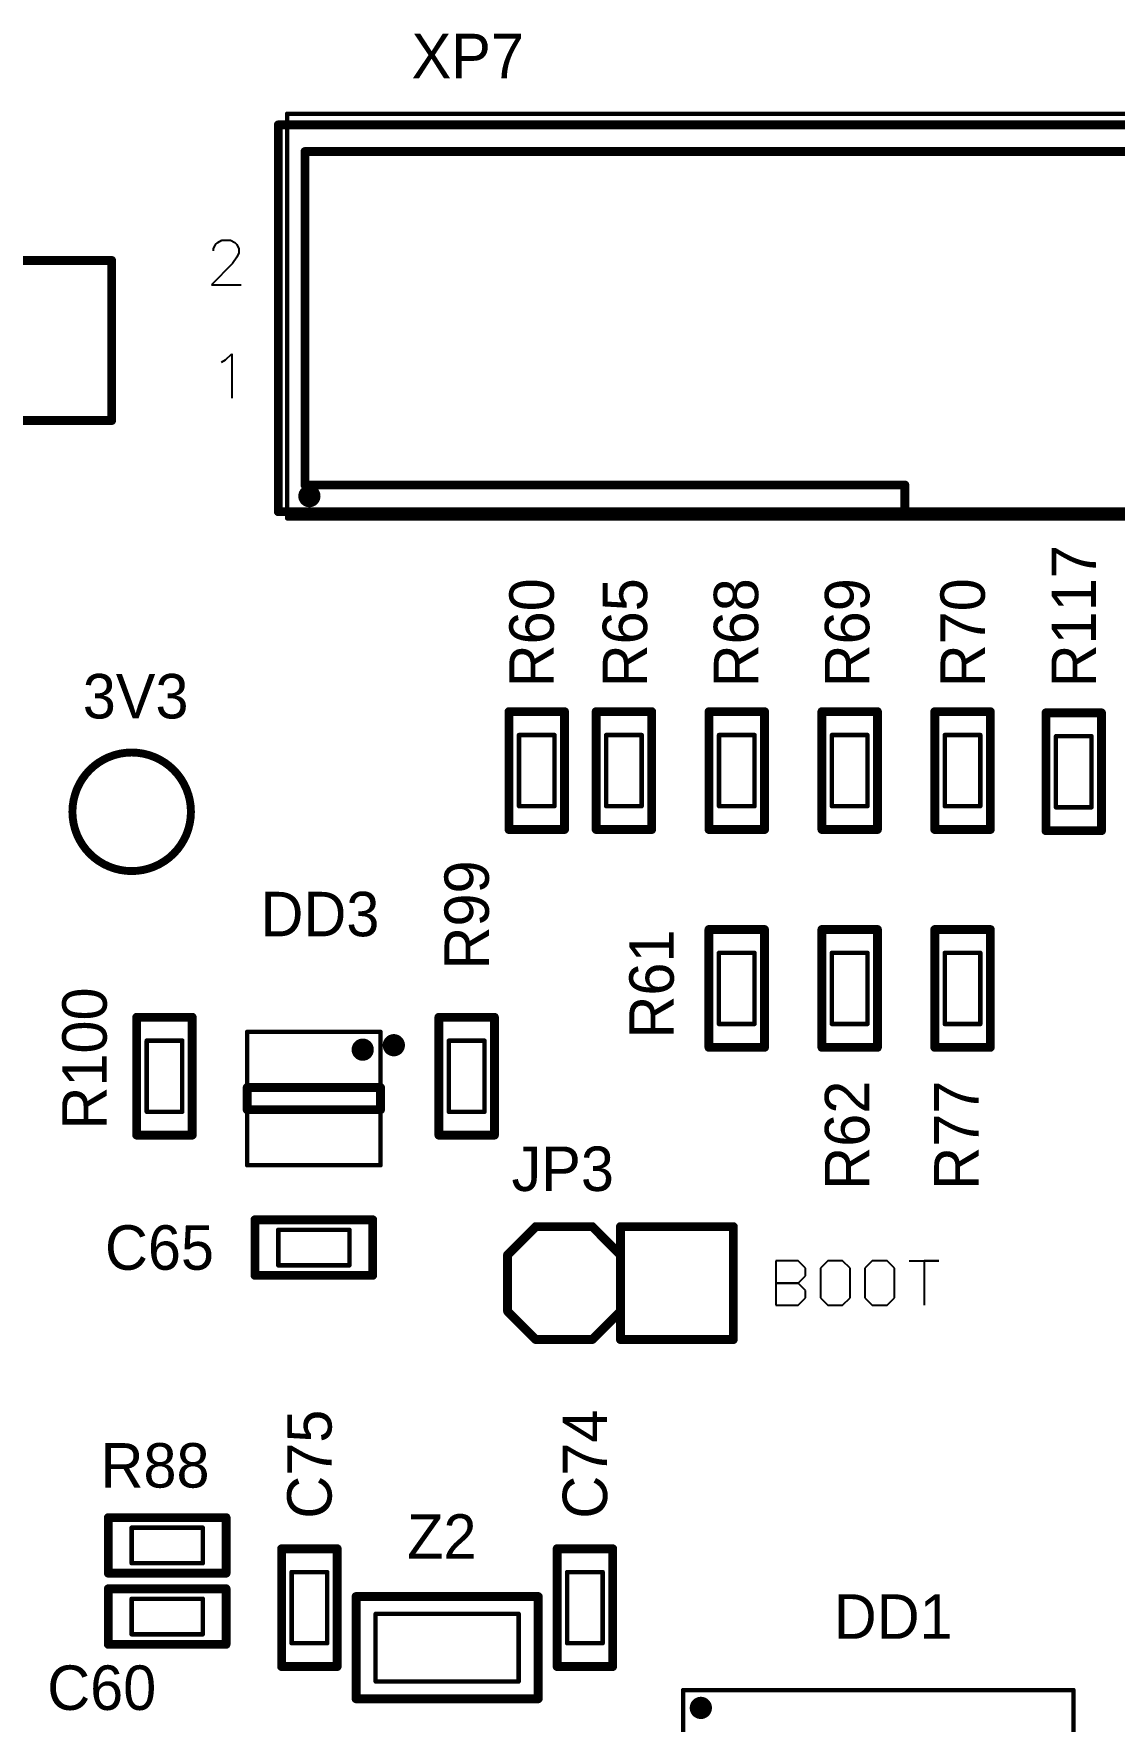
# Model space of a CAD drawing. Header units: millimetres. Extents: x 401 to 806, y 209 to 418.
# Drawn here: x 438.45 to 462.76, y 240.09 to 278.05 of the extents above; entities that cross this region are included whole.
import ezdxf

# ---------------------------------------------------------------- set-up
doc = ezdxf.new("R2010")
doc.units = ezdxf.units.MM
doc.layers.add('Mechanical1', color=6, linetype='Continuous')
doc.layers.add('TopOverlay', color=28, linetype='Continuous')

msp = doc.modelspace()

# ---------------------------------------------------------------- linework, layer by layer
at = {"layer": 'Mechanical1', "const_width": 0.1}
for points in [[(444.15, 267.148), (444.15, 276.248)], [(444.15, 276.248), (477.15, 276.248)], [(444.15, 267.148), (477.15, 267.148)], [(449.366, 262.275), (450.166, 262.275)], [(449.366, 260.675), (449.366, 262.275)], [(450.166, 260.675), (450.166, 262.275)], [(451.328, 262.275), (452.128, 262.275)], [(451.328, 260.675), (451.328, 262.275)], [(452.128, 260.675), (452.128, 262.275)], [(453.868, 262.275), (454.668, 262.275)], [(453.868, 260.675), (453.868, 262.275)], [(454.668, 260.675), (454.668, 262.275)], [(456.408, 262.275), (457.208, 262.275)], [(456.408, 260.675), (456.408, 262.275)], [(457.208, 260.675), (457.208, 262.275)], [(458.948, 262.275), (459.748, 262.275)], [(458.948, 260.675), (458.948, 262.275)], [(459.748, 260.675), (459.748, 262.275)], [(461.45, 260.648), (461.45, 262.248)], [(461.45, 262.248), (462.25, 262.248)], [(462.25, 260.648), (462.25, 262.248)], [(449.366, 260.675), (450.166, 260.675)], [(451.328, 260.675), (452.128, 260.675)], [(453.868, 260.675), (454.668, 260.675)], [(456.408, 260.675), (457.208, 260.675)], [(458.948, 260.675), (459.748, 260.675)], [(461.45, 260.648), (462.25, 260.648)], [(453.866, 257.375), (454.666, 257.375)], [(453.866, 255.775), (453.866, 257.375)], [(454.666, 255.775), (454.666, 257.375)], [(456.408, 257.375), (457.208, 257.375)], [(456.408, 255.775), (456.408, 257.375)], [(457.208, 255.775), (457.208, 257.375)], [(458.948, 257.375), (459.748, 257.375)], [(458.948, 255.775), (458.948, 257.375)], [(459.748, 255.775), (459.748, 257.375)], [(453.866, 255.775), (454.666, 255.775)], [(456.408, 255.775), (457.208, 255.775)], [(458.948, 255.775), (459.748, 255.775)], [(440.989, 255.401), (441.789, 255.401)], [(440.989, 253.801), (440.989, 255.401)], [(441.789, 253.801), (441.789, 255.401)], [(443.25, 252.598), (443.25, 255.598)], [(443.25, 255.598), (446.25, 255.598)], [(446.25, 252.598), (446.25, 255.598)], [(447.789, 255.401), (448.589, 255.401)], [(447.789, 253.801), (447.789, 255.401)], [(448.589, 253.801), (448.589, 255.401)], [(440.989, 253.801), (441.789, 253.801)], [(447.789, 253.801), (448.589, 253.801)], [(443.25, 252.598), (446.25, 252.598)], [(449.11, 250.583), (449.745, 251.218)], [(449.745, 251.218), (451.015, 251.218)], [(451.015, 251.218), (451.65, 250.583)], [(451.65, 251.218), (454.19, 251.218)], [(451.65, 248.678), (451.65, 251.218)], [(454.19, 248.678), (454.19, 251.218)], [(443.95, 251.147), (445.55, 251.147)], [(443.95, 250.347), (443.95, 251.147)], [(445.55, 250.347), (445.55, 251.147)], [(449.11, 249.313), (449.11, 250.583)], [(443.95, 250.347), (445.55, 250.347)], [(449.11, 249.313), (449.745, 248.678)], [(451.015, 248.678), (451.65, 249.313)], [(449.745, 248.678), (451.015, 248.678)], [(451.65, 248.678), (454.19, 248.678)], [(440.65, 243.647), (440.65, 244.448)], [(440.65, 244.448), (442.25, 244.448)], [(442.25, 243.647), (442.25, 244.448)], [(440.65, 243.647), (442.25, 243.647)], [(444.25, 243.448), (445.05, 243.448)], [(444.25, 241.848), (444.25, 243.448)], [(445.05, 241.848), (445.05, 243.448)], [(450.45, 243.448), (451.25, 243.448)], [(450.45, 241.848), (450.45, 243.448)], [(451.25, 241.848), (451.25, 243.448)], [(440.65, 242.848), (442.25, 242.848)], [(440.65, 242.048), (440.65, 242.848)], [(442.25, 242.048), (442.25, 242.848)], [(446.14, 242.508), (449.36, 242.508)], [(446.14, 240.988), (446.14, 242.508)], [(449.36, 240.988), (449.36, 242.508)], [(440.65, 242.048), (442.25, 242.048)], [(444.25, 241.848), (445.05, 241.848)], [(450.45, 241.848), (451.25, 241.848)], [(446.14, 240.988), (449.36, 240.988)], [(453.059, 240.793), (461.845, 240.793)], [(453.059, 231.993), (453.059, 240.793)], [(461.845, 231.993), (461.845, 240.793)]]:
    msp.add_lwpolyline(points, dxfattribs=at)
at = {"layer": 'Mechanical1'}
for points, const_width in [([(444.125, 276.248, 1), (444.175, 276.248, 1)], 0.05), ([(444.125, 276.248, 1), (444.175, 276.248, 1)], 0.05), ([(444.525, 267.648, 1), (444.775, 267.648, 1)], 0.25), ([(444.125, 267.148, 1), (444.175, 267.148, 1)], 0.05), ([(444.125, 267.148, 1), (444.175, 267.148, 1)], 0.05), ([(449.341, 262.275, 1), (449.391, 262.275, 1)], 0.05), ([(449.341, 262.275, 1), (449.391, 262.275, 1)], 0.05), ([(450.141, 262.275, 1), (450.191, 262.275, 1)], 0.05), ([(450.141, 262.275, 1), (450.191, 262.275, 1)], 0.05), ([(451.303, 262.275, 1), (451.353, 262.275, 1)], 0.05), ([(451.303, 262.275, 1), (451.353, 262.275, 1)], 0.05), ([(452.103, 262.275, 1), (452.153, 262.275, 1)], 0.05), ([(452.103, 262.275, 1), (452.153, 262.275, 1)], 0.05), ([(453.843, 262.275, 1), (453.893, 262.275, 1)], 0.05), ([(453.843, 262.275, 1), (453.893, 262.275, 1)], 0.05), ([(454.643, 262.275, 1), (454.693, 262.275, 1)], 0.05), ([(454.643, 262.275, 1), (454.693, 262.275, 1)], 0.05), ([(456.383, 262.275, 1), (456.433, 262.275, 1)], 0.05), ([(456.383, 262.275, 1), (456.433, 262.275, 1)], 0.05), ([(457.183, 262.275, 1), (457.233, 262.275, 1)], 0.05), ([(457.183, 262.275, 1), (457.233, 262.275, 1)], 0.05), ([(458.923, 262.275, 1), (458.973, 262.275, 1)], 0.05), ([(458.923, 262.275, 1), (458.973, 262.275, 1)], 0.05), ([(459.723, 262.275, 1), (459.773, 262.275, 1)], 0.05), ([(459.723, 262.275, 1), (459.773, 262.275, 1)], 0.05), ([(461.425, 262.248, 1), (461.475, 262.248, 1)], 0.05), ([(461.425, 262.248, 1), (461.475, 262.248, 1)], 0.05), ([(462.225, 262.248, 1), (462.275, 262.248, 1)], 0.05), ([(462.225, 262.248, 1), (462.275, 262.248, 1)], 0.05), ([(449.341, 260.675, 1), (449.391, 260.675, 1)], 0.05), ([(449.341, 260.675, 1), (449.391, 260.675, 1)], 0.05), ([(450.141, 260.675, 1), (450.191, 260.675, 1)], 0.05), ([(450.141, 260.675, 1), (450.191, 260.675, 1)], 0.05), ([(451.303, 260.675, 1), (451.353, 260.675, 1)], 0.05), ([(451.303, 260.675, 1), (451.353, 260.675, 1)], 0.05), ([(452.103, 260.675, 1), (452.153, 260.675, 1)], 0.05), ([(452.103, 260.675, 1), (452.153, 260.675, 1)], 0.05), ([(453.843, 260.675, 1), (453.893, 260.675, 1)], 0.05), ([(453.843, 260.675, 1), (453.893, 260.675, 1)], 0.05), ([(454.643, 260.675, 1), (454.693, 260.675, 1)], 0.05), ([(454.643, 260.675, 1), (454.693, 260.675, 1)], 0.05), ([(456.383, 260.675, 1), (456.433, 260.675, 1)], 0.05), ([(456.383, 260.675, 1), (456.433, 260.675, 1)], 0.05), ([(457.183, 260.675, 1), (457.233, 260.675, 1)], 0.05), ([(457.183, 260.675, 1), (457.233, 260.675, 1)], 0.05), ([(458.923, 260.675, 1), (458.973, 260.675, 1)], 0.05), ([(458.923, 260.675, 1), (458.973, 260.675, 1)], 0.05), ([(459.723, 260.675, 1), (459.773, 260.675, 1)], 0.05), ([(459.723, 260.675, 1), (459.773, 260.675, 1)], 0.05), ([(461.425, 260.648, 1), (461.475, 260.648, 1)], 0.05), ([(461.425, 260.648, 1), (461.475, 260.648, 1)], 0.05), ([(462.225, 260.648, 1), (462.275, 260.648, 1)], 0.05), ([(462.225, 260.648, 1), (462.275, 260.648, 1)], 0.05), ([(453.841, 257.375, 1), (453.891, 257.375, 1)], 0.05), ([(453.841, 257.375, 1), (453.891, 257.375, 1)], 0.05), ([(454.641, 257.375, 1), (454.691, 257.375, 1)], 0.05), ([(454.641, 257.375, 1), (454.691, 257.375, 1)], 0.05), ([(456.383, 257.375, 1), (456.433, 257.375, 1)], 0.05), ([(456.383, 257.375, 1), (456.433, 257.375, 1)], 0.05), ([(457.183, 257.375, 1), (457.233, 257.375, 1)], 0.05), ([(457.183, 257.375, 1), (457.233, 257.375, 1)], 0.05), ([(458.923, 257.375, 1), (458.973, 257.375, 1)], 0.05), ([(458.923, 257.375, 1), (458.973, 257.375, 1)], 0.05), ([(459.723, 257.375, 1), (459.773, 257.375, 1)], 0.05), ([(459.723, 257.375, 1), (459.773, 257.375, 1)], 0.05), ([(453.841, 255.775, 1), (453.891, 255.775, 1)], 0.05), ([(453.841, 255.775, 1), (453.891, 255.775, 1)], 0.05), ([(454.641, 255.775, 1), (454.691, 255.775, 1)], 0.05), ([(454.641, 255.775, 1), (454.691, 255.775, 1)], 0.05), ([(456.383, 255.775, 1), (456.433, 255.775, 1)], 0.05), ([(456.383, 255.775, 1), (456.433, 255.775, 1)], 0.05), ([(457.183, 255.775, 1), (457.233, 255.775, 1)], 0.05), ([(457.183, 255.775, 1), (457.233, 255.775, 1)], 0.05), ([(458.923, 255.775, 1), (458.973, 255.775, 1)], 0.05), ([(458.923, 255.775, 1), (458.973, 255.775, 1)], 0.05), ([(459.723, 255.775, 1), (459.773, 255.775, 1)], 0.05), ([(459.723, 255.775, 1), (459.773, 255.775, 1)], 0.05), ([(440.964, 255.401, 1), (441.014, 255.401, 1)], 0.05), ([(440.964, 255.401, 1), (441.014, 255.401, 1)], 0.05), ([(441.764, 255.401, 1), (441.814, 255.401, 1)], 0.05), ([(441.764, 255.401, 1), (441.814, 255.401, 1)], 0.05), ([(443.225, 255.598, 1), (443.275, 255.598, 1)], 0.05), ([(443.225, 255.598, 1), (443.275, 255.598, 1)], 0.05), ([(445.725, 255.198, 1), (445.975, 255.198, 1)], 0.25), ([(446.225, 255.598, 1), (446.275, 255.598, 1)], 0.05), ([(446.225, 255.598, 1), (446.275, 255.598, 1)], 0.05), ([(447.764, 255.401, 1), (447.814, 255.401, 1)], 0.05), ([(447.764, 255.401, 1), (447.814, 255.401, 1)], 0.05), ([(448.564, 255.401, 1), (448.614, 255.401, 1)], 0.05), ([(448.564, 255.401, 1), (448.614, 255.401, 1)], 0.05), ([(440.964, 253.801, 1), (441.014, 253.801, 1)], 0.05), ([(440.964, 253.801, 1), (441.014, 253.801, 1)], 0.05), ([(441.764, 253.801, 1), (441.814, 253.801, 1)], 0.05), ([(441.764, 253.801, 1), (441.814, 253.801, 1)], 0.05), ([(447.764, 253.801, 1), (447.814, 253.801, 1)], 0.05), ([(447.764, 253.801, 1), (447.814, 253.801, 1)], 0.05), ([(448.564, 253.801, 1), (448.614, 253.801, 1)], 0.05), ([(448.564, 253.801, 1), (448.614, 253.801, 1)], 0.05), ([(443.225, 252.598, 1), (443.275, 252.598, 1)], 0.05), ([(443.225, 252.598, 1), (443.275, 252.598, 1)], 0.05), ([(446.225, 252.598, 1), (446.275, 252.598, 1)], 0.05), ([(446.225, 252.598, 1), (446.275, 252.598, 1)], 0.05), ([(449.72, 251.218, 1), (449.77, 251.218, 1)], 0.05), ([(449.72, 251.218, 1), (449.77, 251.218, 1)], 0.05), ([(450.99, 251.218, 1), (451.04, 251.218, 1)], 0.05), ([(450.99, 251.218, 1), (451.04, 251.218, 1)], 0.05), ([(451.625, 251.218, 1), (451.675, 251.218, 1)], 0.05), ([(451.625, 251.218, 1), (451.675, 251.218, 1)], 0.05), ([(454.165, 251.218, 1), (454.215, 251.218, 1)], 0.05), ([(454.165, 251.218, 1), (454.215, 251.218, 1)], 0.05), ([(443.925, 251.147, 1), (443.975, 251.147, 1)], 0.05), ([(443.925, 251.147, 1), (443.975, 251.147, 1)], 0.05), ([(445.525, 251.147, 1), (445.575, 251.147, 1)], 0.05), ([(445.525, 251.147, 1), (445.575, 251.147, 1)], 0.05), ([(449.085, 250.583, 1), (449.135, 250.583, 1)], 0.05), ([(449.085, 250.583, 1), (449.135, 250.583, 1)], 0.05), ([(451.625, 250.583, 1), (451.675, 250.583, 1)], 0.05), ([(443.925, 250.347, 1), (443.975, 250.347, 1)], 0.05), ([(443.925, 250.347, 1), (443.975, 250.347, 1)], 0.05), ([(445.525, 250.347, 1), (445.575, 250.347, 1)], 0.05), ([(445.525, 250.347, 1), (445.575, 250.347, 1)], 0.05), ([(449.085, 249.313, 1), (449.135, 249.313, 1)], 0.05), ([(449.085, 249.313, 1), (449.135, 249.313, 1)], 0.05), ([(451.625, 249.313, 1), (451.675, 249.313, 1)], 0.05), ([(449.72, 248.678, 1), (449.77, 248.678, 1)], 0.05), ([(449.72, 248.678, 1), (449.77, 248.678, 1)], 0.05), ([(450.99, 248.678, 1), (451.04, 248.678, 1)], 0.05), ([(450.99, 248.678, 1), (451.04, 248.678, 1)], 0.05), ([(451.625, 248.678, 1), (451.675, 248.678, 1)], 0.05), ([(451.625, 248.678, 1), (451.675, 248.678, 1)], 0.05), ([(454.165, 248.678, 1), (454.215, 248.678, 1)], 0.05), ([(454.165, 248.678, 1), (454.215, 248.678, 1)], 0.05), ([(440.625, 244.448, 1), (440.675, 244.448, 1)], 0.05), ([(440.625, 244.448, 1), (440.675, 244.448, 1)], 0.05), ([(442.225, 244.448, 1), (442.275, 244.448, 1)], 0.05), ([(442.225, 244.448, 1), (442.275, 244.448, 1)], 0.05), ([(440.625, 243.647, 1), (440.675, 243.647, 1)], 0.05), ([(440.625, 243.647, 1), (440.675, 243.647, 1)], 0.05), ([(442.225, 243.647, 1), (442.275, 243.647, 1)], 0.05), ([(442.225, 243.647, 1), (442.275, 243.647, 1)], 0.05), ([(444.225, 243.448, 1), (444.275, 243.448, 1)], 0.05), ([(444.225, 243.448, 1), (444.275, 243.448, 1)], 0.05), ([(445.025, 243.448, 1), (445.075, 243.448, 1)], 0.05), ([(445.025, 243.448, 1), (445.075, 243.448, 1)], 0.05), ([(450.425, 243.448, 1), (450.475, 243.448, 1)], 0.05), ([(450.425, 243.448, 1), (450.475, 243.448, 1)], 0.05), ([(451.225, 243.448, 1), (451.275, 243.448, 1)], 0.05), ([(451.225, 243.448, 1), (451.275, 243.448, 1)], 0.05), ([(440.625, 242.848, 1), (440.675, 242.848, 1)], 0.05), ([(440.625, 242.848, 1), (440.675, 242.848, 1)], 0.05), ([(442.225, 242.848, 1), (442.275, 242.848, 1)], 0.05), ([(442.225, 242.848, 1), (442.275, 242.848, 1)], 0.05), ([(446.115, 242.508, 1), (446.165, 242.508, 1)], 0.05), ([(446.115, 242.508, 1), (446.165, 242.508, 1)], 0.05), ([(449.335, 242.508, 1), (449.385, 242.508, 1)], 0.05), ([(449.335, 242.508, 1), (449.385, 242.508, 1)], 0.05), ([(440.625, 242.048, 1), (440.675, 242.048, 1)], 0.05), ([(440.625, 242.048, 1), (440.675, 242.048, 1)], 0.05), ([(442.225, 242.048, 1), (442.275, 242.048, 1)], 0.05), ([(442.225, 242.048, 1), (442.275, 242.048, 1)], 0.05), ([(444.225, 241.848, 1), (444.275, 241.848, 1)], 0.05), ([(444.225, 241.848, 1), (444.275, 241.848, 1)], 0.05), ([(445.025, 241.848, 1), (445.075, 241.848, 1)], 0.05), ([(445.025, 241.848, 1), (445.075, 241.848, 1)], 0.05), ([(450.425, 241.848, 1), (450.475, 241.848, 1)], 0.05), ([(450.425, 241.848, 1), (450.475, 241.848, 1)], 0.05), ([(451.225, 241.848, 1), (451.275, 241.848, 1)], 0.05), ([(451.225, 241.848, 1), (451.275, 241.848, 1)], 0.05), ([(446.115, 240.988, 1), (446.165, 240.988, 1)], 0.05), ([(446.115, 240.988, 1), (446.165, 240.988, 1)], 0.05), ([(449.335, 240.988, 1), (449.385, 240.988, 1)], 0.05), ([(449.335, 240.988, 1), (449.385, 240.988, 1)], 0.05), ([(453.034, 240.793, 1), (453.084, 240.793, 1)], 0.05), ([(453.034, 240.793, 1), (453.084, 240.793, 1)], 0.05), ([(453.334, 240.393, 1), (453.584, 240.393, 1)], 0.25), ([(461.82, 240.793, 1), (461.87, 240.793, 1)], 0.05), ([(461.82, 240.793, 1), (461.87, 240.793, 1)], 0.05)]:
    msp.add_lwpolyline(points, format="xyb", close=True, dxfattribs=dict(at, const_width=const_width))
at = {"layer": 'TopOverlay'}
for p, q in [((442.493, 273.212), (442.54, 273.307)), ((442.54, 273.307), (442.588, 273.355)), ((442.588, 273.355), (442.683, 273.402)), ((442.683, 273.402), (442.873, 273.402)), ((442.873, 273.402), (442.969, 273.355)), ((442.969, 273.355), (443.016, 273.307)), ((443.016, 273.307), (443.064, 273.212)), ((442.493, 273.164), (442.493, 273.212)), ((443.016, 273.022), (442.921, 272.879)), ((443.064, 273.117), (443.016, 273.022)), ((443.064, 273.212), (443.064, 273.117)), ((442.921, 272.879), (442.445, 272.403)), ((442.445, 272.403), (443.112, 272.403)), ((442.67, 270.662), (442.765, 270.71)), ((442.765, 270.71), (442.908, 270.852)), ((442.908, 270.852), (442.908, 269.853)), ((455.15, 250.447), (455.15, 249.448)), ((455.65, 250.447), (455.15, 250.447)), ((455.816, 250.281), (455.65, 250.447)), ((455.816, 250.114), (455.816, 250.281)), ((456.316, 250.447), (456.15, 250.281)), ((456.15, 250.281), (456.15, 249.614)), ((456.65, 250.447), (456.316, 250.447)), ((456.816, 250.281), (456.65, 250.447)), ((456.816, 249.614), (456.816, 250.281)), ((457.316, 250.447), (457.149, 250.281)), ((457.149, 250.281), (457.149, 249.614)), ((457.649, 250.447), (457.316, 250.447)), ((457.816, 250.281), (457.649, 250.447)), ((457.816, 249.614), (457.816, 250.281)), ((458.149, 250.447), (458.815, 250.447)), ((458.815, 250.447), (458.482, 250.447)), ((458.482, 250.447), (458.482, 249.448)), ((455.65, 249.947), (455.15, 249.947)), ((455.15, 249.947), (455.65, 249.947)), ((455.65, 249.947), (455.816, 250.114)), ((455.816, 249.781), (455.65, 249.947)), ((455.816, 249.614), (455.816, 249.781)), ((455.15, 249.448), (455.65, 249.448)), ((455.65, 249.448), (455.816, 249.614)), ((456.15, 249.614), (456.316, 249.448)), ((456.316, 249.448), (456.65, 249.448)), ((456.65, 249.448), (456.816, 249.614)), ((457.149, 249.614), (457.316, 249.448)), ((457.316, 249.448), (457.649, 249.448)), ((457.649, 249.448), (457.816, 249.614))]:
    msp.add_line(p, q, dxfattribs=at)
at = {"layer": 'TopOverlay', "const_width": 0.2}
for points in [[(443.95, 275.998), (477.15, 275.998)], [(443.95, 267.298), (443.95, 275.998)], [(444.55, 275.398), (476.55, 275.398)], [(444.55, 267.898), (444.55, 275.398)], [(437.1, 272.948), (440.2, 272.948)], [(440.2, 269.348), (440.2, 272.948)], [(437.1, 269.348), (440.2, 269.348)], [(444.55, 267.898), (458.05, 267.898)], [(458.05, 267.298), (458.05, 267.898)], [(443.95, 267.298), (477.15, 267.298)], [(449.141, 262.8), (450.391, 262.8)], [(449.141, 260.15), (449.141, 262.8)], [(450.391, 260.15), (450.391, 262.8)], [(451.103, 262.8), (452.353, 262.8)], [(451.103, 260.15), (451.103, 262.8)], [(452.353, 260.15), (452.353, 262.8)], [(453.643, 262.8), (454.893, 262.8)], [(453.643, 260.15), (453.643, 262.8)], [(454.893, 260.15), (454.893, 262.8)], [(456.183, 262.8), (457.433, 262.8)], [(456.183, 260.15), (456.183, 262.8)], [(457.433, 260.15), (457.433, 262.8)], [(458.723, 262.8), (459.973, 262.8)], [(458.723, 260.15), (458.723, 262.8)], [(459.973, 260.15), (459.973, 262.8)], [(461.225, 260.123), (461.225, 262.773)], [(461.225, 262.773), (462.475, 262.773)], [(462.475, 260.123), (462.475, 262.773)], [(449.141, 260.15), (450.391, 260.15)], [(451.103, 260.15), (452.353, 260.15)], [(453.643, 260.15), (454.893, 260.15)], [(456.183, 260.15), (457.433, 260.15)], [(458.723, 260.15), (459.973, 260.15)], [(461.225, 260.123), (462.475, 260.123)], [(453.641, 257.9), (454.891, 257.9)], [(453.641, 255.25), (453.641, 257.9)], [(454.891, 255.25), (454.891, 257.9)], [(456.183, 257.9), (457.433, 257.9)], [(456.183, 255.25), (456.183, 257.9)], [(457.433, 255.25), (457.433, 257.9)], [(458.723, 257.9), (459.973, 257.9)], [(458.723, 255.25), (458.723, 257.9)], [(459.973, 255.25), (459.973, 257.9)], [(440.764, 255.926), (442.014, 255.926)], [(440.764, 253.276), (440.764, 255.926)], [(442.014, 253.276), (442.014, 255.926)], [(447.564, 255.926), (448.814, 255.926)], [(447.564, 253.276), (447.564, 255.926)], [(448.814, 253.276), (448.814, 255.926)], [(453.641, 255.25), (454.891, 255.25)], [(456.183, 255.25), (457.433, 255.25)], [(458.723, 255.25), (459.973, 255.25)], [(443.25, 254.348), (446.25, 254.348)], [(443.25, 253.848), (443.25, 254.348)], [(446.25, 253.848), (446.25, 254.348)], [(443.25, 253.848), (446.25, 253.848)], [(440.764, 253.276), (442.014, 253.276)], [(447.564, 253.276), (448.814, 253.276)], [(443.425, 251.372), (446.075, 251.372)], [(443.425, 250.122), (443.425, 251.372)], [(446.075, 250.122), (446.075, 251.372)], [(449.11, 250.583), (449.745, 251.218)], [(449.745, 251.218), (451.015, 251.218)], [(451.015, 251.218), (451.65, 250.583)], [(451.65, 248.678), (451.65, 251.218)], [(451.65, 251.218), (454.19, 251.218)], [(454.19, 248.678), (454.19, 251.218)], [(449.11, 249.313), (449.11, 250.583)], [(443.425, 250.122), (446.075, 250.122)], [(449.11, 249.313), (449.745, 248.678)], [(451.015, 248.678), (451.65, 249.313)], [(449.745, 248.678), (451.015, 248.678)], [(451.65, 248.678), (454.19, 248.678)], [(440.125, 243.423), (440.125, 244.673)], [(440.125, 244.673), (442.775, 244.673)], [(442.775, 243.423), (442.775, 244.673)], [(444.025, 243.973), (445.275, 243.973)], [(444.025, 241.323), (444.025, 243.973)], [(445.275, 241.323), (445.275, 243.973)], [(450.225, 243.973), (451.475, 243.973)], [(450.225, 241.323), (450.225, 243.973)], [(451.475, 241.323), (451.475, 243.973)], [(440.125, 243.423), (442.775, 243.423)], [(440.125, 243.073), (442.775, 243.073)], [(440.125, 241.823), (440.125, 243.073)], [(442.775, 241.823), (442.775, 243.073)], [(445.7, 240.598), (445.7, 242.898)], [(445.7, 242.898), (449.8, 242.898)], [(449.8, 240.598), (449.8, 242.898)], [(440.125, 241.823), (442.775, 241.823)], [(444.025, 241.323), (445.275, 241.323)], [(450.225, 241.323), (451.475, 241.323)], [(445.7, 240.598), (449.8, 240.598)]]:
    msp.add_lwpolyline(points, dxfattribs=at)
at = {"layer": 'TopOverlay'}
for points, const_width in [([(443.9, 275.998, 1), (444, 275.998, 1)], 0.1), ([(443.9, 275.998, 1), (444, 275.998, 1)], 0.1), ([(444.5, 275.398, 1), (444.6, 275.398, 1)], 0.1), ([(444.5, 275.398, 1), (444.6, 275.398, 1)], 0.1), ([(440.15, 272.948, 1), (440.25, 272.948, 1)], 0.1), ([(440.15, 272.948, 1), (440.25, 272.948, 1)], 0.1), ([(440.15, 269.348, 1), (440.25, 269.348, 1)], 0.1), ([(440.15, 269.348, 1), (440.25, 269.348, 1)], 0.1), ([(444.5, 267.898, 1), (444.6, 267.898, 1)], 0.1), ([(444.5, 267.898, 1), (444.6, 267.898, 1)], 0.1), ([(458, 267.898, 1), (458.1, 267.898, 1)], 0.1), ([(458, 267.898, 1), (458.1, 267.898, 1)], 0.1), ([(443.9, 267.298, 1), (444, 267.298, 1)], 0.1), ([(443.9, 267.298, 1), (444, 267.298, 1)], 0.1), ([(458, 267.298, 1), (458.1, 267.298, 1)], 0.1), ([(449.091, 262.8, 1), (449.191, 262.8, 1)], 0.1), ([(449.091, 262.8, 1), (449.191, 262.8, 1)], 0.1), ([(450.341, 262.8, 1), (450.441, 262.8, 1)], 0.1), ([(450.341, 262.8, 1), (450.441, 262.8, 1)], 0.1), ([(451.053, 262.8, 1), (451.153, 262.8, 1)], 0.1), ([(451.053, 262.8, 1), (451.153, 262.8, 1)], 0.1), ([(452.303, 262.8, 1), (452.403, 262.8, 1)], 0.1), ([(452.303, 262.8, 1), (452.403, 262.8, 1)], 0.1), ([(453.593, 262.8, 1), (453.693, 262.8, 1)], 0.1), ([(453.593, 262.8, 1), (453.693, 262.8, 1)], 0.1), ([(454.843, 262.8, 1), (454.943, 262.8, 1)], 0.1), ([(454.843, 262.8, 1), (454.943, 262.8, 1)], 0.1), ([(456.133, 262.8, 1), (456.233, 262.8, 1)], 0.1), ([(456.133, 262.8, 1), (456.233, 262.8, 1)], 0.1), ([(457.383, 262.8, 1), (457.483, 262.8, 1)], 0.1), ([(457.383, 262.8, 1), (457.483, 262.8, 1)], 0.1), ([(458.673, 262.8, 1), (458.773, 262.8, 1)], 0.1), ([(458.673, 262.8, 1), (458.773, 262.8, 1)], 0.1), ([(459.923, 262.8, 1), (460.023, 262.8, 1)], 0.1), ([(459.923, 262.8, 1), (460.023, 262.8, 1)], 0.1), ([(461.175, 262.773, 1), (461.275, 262.773, 1)], 0.1), ([(461.175, 262.773, 1), (461.275, 262.773, 1)], 0.1), ([(462.425, 262.773, 1), (462.525, 262.773, 1)], 0.1), ([(462.425, 262.773, 1), (462.525, 262.773, 1)], 0.1), ([(441.984, 260.548, 1), (439.317, 260.548, 1)], 0.178), ([(439.272, 260.548, 1), (439.361, 260.548, 1)], 0.0889), ([(441.939, 260.548, 1), (442.028, 260.548, 1)], 0.0889), ([(449.091, 260.15, 1), (449.191, 260.15, 1)], 0.1), ([(449.091, 260.15, 1), (449.191, 260.15, 1)], 0.1), ([(450.341, 260.15, 1), (450.441, 260.15, 1)], 0.1), ([(450.341, 260.15, 1), (450.441, 260.15, 1)], 0.1), ([(451.053, 260.15, 1), (451.153, 260.15, 1)], 0.1), ([(451.053, 260.15, 1), (451.153, 260.15, 1)], 0.1), ([(452.303, 260.15, 1), (452.403, 260.15, 1)], 0.1), ([(452.303, 260.15, 1), (452.403, 260.15, 1)], 0.1), ([(453.593, 260.15, 1), (453.693, 260.15, 1)], 0.1), ([(453.593, 260.15, 1), (453.693, 260.15, 1)], 0.1), ([(454.843, 260.15, 1), (454.943, 260.15, 1)], 0.1), ([(454.843, 260.15, 1), (454.943, 260.15, 1)], 0.1), ([(456.133, 260.15, 1), (456.233, 260.15, 1)], 0.1), ([(456.133, 260.15, 1), (456.233, 260.15, 1)], 0.1), ([(457.383, 260.15, 1), (457.483, 260.15, 1)], 0.1), ([(457.383, 260.15, 1), (457.483, 260.15, 1)], 0.1), ([(458.673, 260.15, 1), (458.773, 260.15, 1)], 0.1), ([(458.673, 260.15, 1), (458.773, 260.15, 1)], 0.1), ([(459.923, 260.15, 1), (460.023, 260.15, 1)], 0.1), ([(459.923, 260.15, 1), (460.023, 260.15, 1)], 0.1), ([(461.175, 260.123, 1), (461.275, 260.123, 1)], 0.1), ([(461.175, 260.123, 1), (461.275, 260.123, 1)], 0.1), ([(462.425, 260.123, 1), (462.525, 260.123, 1)], 0.1), ([(462.425, 260.123, 1), (462.525, 260.123, 1)], 0.1), ([(453.591, 257.9, 1), (453.691, 257.9, 1)], 0.1), ([(453.591, 257.9, 1), (453.691, 257.9, 1)], 0.1), ([(454.841, 257.9, 1), (454.941, 257.9, 1)], 0.1), ([(454.841, 257.9, 1), (454.941, 257.9, 1)], 0.1), ([(456.133, 257.9, 1), (456.233, 257.9, 1)], 0.1), ([(456.133, 257.9, 1), (456.233, 257.9, 1)], 0.1), ([(457.383, 257.9, 1), (457.483, 257.9, 1)], 0.1), ([(457.383, 257.9, 1), (457.483, 257.9, 1)], 0.1), ([(458.673, 257.9, 1), (458.773, 257.9, 1)], 0.1), ([(458.673, 257.9, 1), (458.773, 257.9, 1)], 0.1), ([(459.923, 257.9, 1), (460.023, 257.9, 1)], 0.1), ([(459.923, 257.9, 1), (460.023, 257.9, 1)], 0.1), ([(440.714, 255.926, 1), (440.814, 255.926, 1)], 0.1), ([(440.714, 255.926, 1), (440.814, 255.926, 1)], 0.1), ([(441.964, 255.926, 1), (442.064, 255.926, 1)], 0.1), ([(441.964, 255.926, 1), (442.064, 255.926, 1)], 0.1), ([(447.514, 255.926, 1), (447.614, 255.926, 1)], 0.1), ([(447.514, 255.926, 1), (447.614, 255.926, 1)], 0.1), ([(448.764, 255.926, 1), (448.864, 255.926, 1)], 0.1), ([(448.764, 255.926, 1), (448.864, 255.926, 1)], 0.1), ([(446.675, 255.298, 1), (446.425, 255.298, 1)], 0.25), ([(446.362, 255.298, 1), (446.487, 255.298, 1)], 0.125), ([(446.613, 255.298, 1), (446.737, 255.298, 1)], 0.125), ([(453.591, 255.25, 1), (453.691, 255.25, 1)], 0.1), ([(453.591, 255.25, 1), (453.691, 255.25, 1)], 0.1), ([(454.841, 255.25, 1), (454.941, 255.25, 1)], 0.1), ([(454.841, 255.25, 1), (454.941, 255.25, 1)], 0.1), ([(456.133, 255.25, 1), (456.233, 255.25, 1)], 0.1), ([(456.133, 255.25, 1), (456.233, 255.25, 1)], 0.1), ([(457.383, 255.25, 1), (457.483, 255.25, 1)], 0.1), ([(457.383, 255.25, 1), (457.483, 255.25, 1)], 0.1), ([(458.673, 255.25, 1), (458.773, 255.25, 1)], 0.1), ([(458.673, 255.25, 1), (458.773, 255.25, 1)], 0.1), ([(459.923, 255.25, 1), (460.023, 255.25, 1)], 0.1), ([(459.923, 255.25, 1), (460.023, 255.25, 1)], 0.1), ([(443.2, 254.348, 1), (443.3, 254.348, 1)], 0.1), ([(443.2, 254.348, 1), (443.3, 254.348, 1)], 0.1), ([(446.2, 254.348, 1), (446.3, 254.348, 1)], 0.1), ([(446.2, 254.348, 1), (446.3, 254.348, 1)], 0.1), ([(443.2, 253.848, 1), (443.3, 253.848, 1)], 0.1), ([(443.2, 253.848, 1), (443.3, 253.848, 1)], 0.1), ([(446.2, 253.848, 1), (446.3, 253.848, 1)], 0.1), ([(446.2, 253.848, 1), (446.3, 253.848, 1)], 0.1), ([(440.714, 253.276, 1), (440.814, 253.276, 1)], 0.1), ([(440.714, 253.276, 1), (440.814, 253.276, 1)], 0.1), ([(441.964, 253.276, 1), (442.064, 253.276, 1)], 0.1), ([(441.964, 253.276, 1), (442.064, 253.276, 1)], 0.1), ([(447.514, 253.276, 1), (447.614, 253.276, 1)], 0.1), ([(447.514, 253.276, 1), (447.614, 253.276, 1)], 0.1), ([(448.764, 253.276, 1), (448.864, 253.276, 1)], 0.1), ([(448.764, 253.276, 1), (448.864, 253.276, 1)], 0.1), ([(443.375, 251.372, 1), (443.475, 251.372, 1)], 0.1), ([(443.375, 251.372, 1), (443.475, 251.372, 1)], 0.1), ([(446.025, 251.372, 1), (446.125, 251.372, 1)], 0.1), ([(446.025, 251.372, 1), (446.125, 251.372, 1)], 0.1), ([(449.695, 251.218, 1), (449.795, 251.218, 1)], 0.1), ([(449.695, 251.218, 1), (449.795, 251.218, 1)], 0.1), ([(450.965, 251.218, 1), (451.065, 251.218, 1)], 0.1), ([(450.965, 251.218, 1), (451.065, 251.218, 1)], 0.1), ([(451.6, 251.218, 1), (451.7, 251.218, 1)], 0.1), ([(451.6, 251.218, 1), (451.7, 251.218, 1)], 0.1), ([(454.14, 251.218, 1), (454.24, 251.218, 1)], 0.1), ([(454.14, 251.218, 1), (454.24, 251.218, 1)], 0.1), ([(449.06, 250.583, 1), (449.16, 250.583, 1)], 0.1), ([(449.06, 250.583, 1), (449.16, 250.583, 1)], 0.1), ([(451.6, 250.583, 1), (451.7, 250.583, 1)], 0.1), ([(443.375, 250.122, 1), (443.475, 250.122, 1)], 0.1), ([(443.375, 250.122, 1), (443.475, 250.122, 1)], 0.1), ([(446.025, 250.122, 1), (446.125, 250.122, 1)], 0.1), ([(446.025, 250.122, 1), (446.125, 250.122, 1)], 0.1), ([(449.06, 249.313, 1), (449.16, 249.313, 1)], 0.1), ([(449.06, 249.313, 1), (449.16, 249.313, 1)], 0.1), ([(451.6, 249.313, 1), (451.7, 249.313, 1)], 0.1), ([(449.695, 248.678, 1), (449.795, 248.678, 1)], 0.1), ([(449.695, 248.678, 1), (449.795, 248.678, 1)], 0.1), ([(450.965, 248.678, 1), (451.065, 248.678, 1)], 0.1), ([(450.965, 248.678, 1), (451.065, 248.678, 1)], 0.1), ([(451.6, 248.678, 1), (451.7, 248.678, 1)], 0.1), ([(451.6, 248.678, 1), (451.7, 248.678, 1)], 0.1), ([(454.14, 248.678, 1), (454.24, 248.678, 1)], 0.1), ([(454.14, 248.678, 1), (454.24, 248.678, 1)], 0.1), ([(440.075, 244.673, 1), (440.175, 244.673, 1)], 0.1), ([(440.075, 244.673, 1), (440.175, 244.673, 1)], 0.1), ([(442.725, 244.673, 1), (442.825, 244.673, 1)], 0.1), ([(442.725, 244.673, 1), (442.825, 244.673, 1)], 0.1), ([(443.975, 243.973, 1), (444.075, 243.973, 1)], 0.1), ([(443.975, 243.973, 1), (444.075, 243.973, 1)], 0.1), ([(445.225, 243.973, 1), (445.325, 243.973, 1)], 0.1), ([(445.225, 243.973, 1), (445.325, 243.973, 1)], 0.1), ([(450.175, 243.973, 1), (450.275, 243.973, 1)], 0.1), ([(450.175, 243.973, 1), (450.275, 243.973, 1)], 0.1), ([(451.425, 243.973, 1), (451.525, 243.973, 1)], 0.1), ([(451.425, 243.973, 1), (451.525, 243.973, 1)], 0.1), ([(440.075, 243.423, 1), (440.175, 243.423, 1)], 0.1), ([(440.075, 243.423, 1), (440.175, 243.423, 1)], 0.1), ([(442.725, 243.423, 1), (442.825, 243.423, 1)], 0.1), ([(442.725, 243.423, 1), (442.825, 243.423, 1)], 0.1), ([(440.075, 243.073, 1), (440.175, 243.073, 1)], 0.1), ([(440.075, 243.073, 1), (440.175, 243.073, 1)], 0.1), ([(442.725, 243.073, 1), (442.825, 243.073, 1)], 0.1), ([(442.725, 243.073, 1), (442.825, 243.073, 1)], 0.1), ([(445.65, 242.898, 1), (445.75, 242.898, 1)], 0.1), ([(445.65, 242.898, 1), (445.75, 242.898, 1)], 0.1), ([(449.75, 242.898, 1), (449.85, 242.898, 1)], 0.1), ([(449.75, 242.898, 1), (449.85, 242.898, 1)], 0.1), ([(440.075, 241.823, 1), (440.175, 241.823, 1)], 0.1), ([(440.075, 241.823, 1), (440.175, 241.823, 1)], 0.1), ([(442.725, 241.823, 1), (442.825, 241.823, 1)], 0.1), ([(442.725, 241.823, 1), (442.825, 241.823, 1)], 0.1), ([(443.975, 241.323, 1), (444.075, 241.323, 1)], 0.1), ([(443.975, 241.323, 1), (444.075, 241.323, 1)], 0.1), ([(445.225, 241.323, 1), (445.325, 241.323, 1)], 0.1), ([(445.225, 241.323, 1), (445.325, 241.323, 1)], 0.1), ([(450.175, 241.323, 1), (450.275, 241.323, 1)], 0.1), ([(450.175, 241.323, 1), (450.275, 241.323, 1)], 0.1), ([(451.425, 241.323, 1), (451.525, 241.323, 1)], 0.1), ([(451.425, 241.323, 1), (451.525, 241.323, 1)], 0.1), ([(445.65, 240.598, 1), (445.75, 240.598, 1)], 0.1), ([(445.65, 240.598, 1), (445.75, 240.598, 1)], 0.1), ([(449.75, 240.598, 1), (449.85, 240.598, 1)], 0.1), ([(449.75, 240.598, 1), (449.85, 240.598, 1)], 0.1)]:
    msp.add_lwpolyline(points, format="xyb", close=True, dxfattribs=dict(at, const_width=const_width))

# ---------------------------------------------------------------- texts
for s, p in [('XP7', (446.95, 277.048)), ('3V3', (439.55, 262.648)), ('DD3', (443.55, 257.748)), ('JP3', (449.199, 252.019)), ('C65', (440.05, 250.248)), ('R88', (439.95, 245.348)), ('Z2', (446.85, 243.748)), ('DD1', (456.45, 241.948)), ('C60', (438.75, 240.348))]:
    msp.add_text(s, height=1, dxfattribs=at).set_placement(p)
for s, p in [('R117', (462.35, 263.348)), ('R60', (450.15, 263.348)), ('R65', (452.25, 263.348)), ('R68', (454.75, 263.348)), ('R69', (457.25, 263.348)), ('R70', (459.85, 263.348)), ('R99', (448.689, 257.001)), ('R61', (452.85, 255.448)), ('R100', (440.089, 253.401)), ('R62', (457.25, 252.048)), ('R77', (459.709, 252.048)), ('C75', (445.15, 244.648)), ('C74', (451.35, 244.648))]:
    msp.add_text(s, height=1, rotation=90, dxfattribs=at).set_placement(p)

doc.saveas('drawing.dxf')
